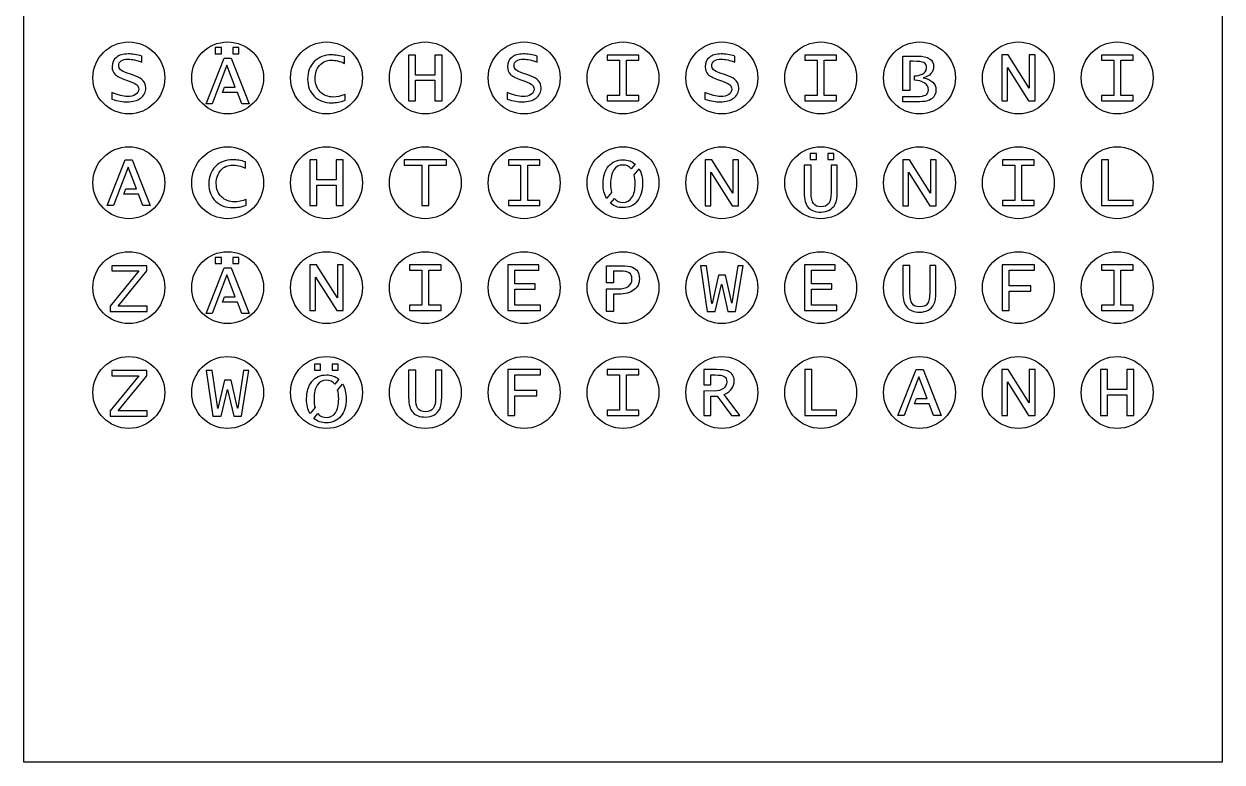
# Model space of a CAD drawing. Header units: millimetres. Extents: x 34 to 4705, y 266 to 817.
# Drawn here: x 1824.3 to 2224.3, y 317.2 to 563.5 of the extents above; entities that cross this region are included whole.
import ezdxf

# ---------------------------------------------------------------- set-up
doc = ezdxf.new("R2010")
doc.units = ezdxf.units.MM
for name, color, linetype, lineweight in [('Bohrlöcher', 4, 'Continuous', 25), ('Buchstaben', 6, 'Continuous', 25), ('MDF_Platte_10mm', 1, 'Continuous', 25)]:
    doc.layers.add(name, color=color, linetype=linetype, lineweight=lineweight)
doc.layers.add('Ebene 1', color=7, linetype='Continuous', true_color=0xffffff)

# ---------------------------------------------------------------- blocks, each defined once
blk = doc.blocks.new('Ä')
at = {"layer": 'Ebene 1'}
for points, knots in [([(-4.17, 8.75), (-4.17, 8.75), (-4.17, 10.81), (-4.17, 10.81), (-4.17, 10.81), (-4.17, 10.81), (-2.11, 10.81), (-2.11, 10.81), (-2.11, 10.81), (-2.11, 10.81), (-2.11, 8.75), (-2.11, 8.75), (-2.11, 8.75), (-2.11, 8.75), (-4.17, 8.75), (-4.17, 8.75)], [0, 0, 0, 0, 0.25, 0.25, 0.25, 0.25, 0.5, 0.5, 0.5, 0.5, 0.75, 0.75, 0.75, 0.75, 1, 1, 1, 1]), ([(1.69, 8.75), (1.69, 8.75), (1.69, 10.81), (1.69, 10.81), (1.69, 10.81), (1.69, 10.81), (3.75, 10.81), (3.75, 10.81), (3.75, 10.81), (3.75, 10.81), (3.75, 8.75), (3.75, 8.75), (3.75, 8.75), (3.75, 8.75), (1.69, 8.75), (1.69, 8.75)], [0, 0, 0, 0, 0.25, 0.25, 0.25, 0.25, 0.5, 0.5, 0.5, 0.5, 0.75, 0.75, 0.75, 0.75, 1, 1, 1, 1]), ([(-1.07, -2.34), (-1.07, -2.34), (-1.74, -4.11), (-1.74, -4.11), (-1.74, -4.11), (-1.74, -4.11), (0.4, -4.11), (0.4, -4.11), (0.4, -4.11), (0.4, -4.11), (3.22, -4.11), (3.22, -4.11), (3.22, -4.11), (3.22, -4.11), (4.66, -7.92), (4.66, -7.92), (4.66, -7.92), (4.66, -7.92), (7.14, -7.92), (7.14, -7.92), (7.14, -7.92), (7.14, -7.92), (1.13, 7.33), (1.13, 7.33), (1.13, 7.33), (1.13, 7.33), (-1.21, 7.33), (-1.21, 7.33), (-1.21, 7.33), (-1.21, 7.33), (-7.23, -7.92), (-7.23, -7.92), (-7.23, -7.92), (-7.23, -7.92), (-5.2, -7.92), (-5.2, -7.92), (-5.2, -7.92), (-5.2, -7.92), (-3.04, -2.34), (-3.04, -2.34), (-3.04, -2.34), (-3.04, -2.34), (-0.27, 4.94), (-0.27, 4.94), (-0.27, 4.94), (-0.27, 4.94), (2.52, -2.34), (2.52, -2.34), (2.52, -2.34), (2.52, -2.34), (0.39, -2.34), (0.39, -2.34), (0.39, -2.34), (0.39, -2.34), (-1.07, -2.34), (-1.07, -2.34)], [0, 0, 0, 0, 0.071429, 0.071429, 0.071429, 0.071429, 0.142857, 0.142857, 0.142857, 0.142857, 0.214286, 0.214286, 0.214286, 0.214286, 0.285714, 0.285714, 0.285714, 0.285714, 0.357143, 0.357143, 0.357143, 0.357143, 0.428571, 0.428571, 0.428571, 0.428571, 0.5, 0.5, 0.5, 0.5, 0.571429, 0.571429, 0.571429, 0.571429, 0.642857, 0.642857, 0.642857, 0.642857, 0.714286, 0.714286, 0.714286, 0.714286, 0.785714, 0.785714, 0.785714, 0.785714, 0.857143, 0.857143, 0.857143, 0.857143, 0.928571, 0.928571, 0.928571, 0.928571, 1, 1, 1, 1])]:
    blk.add_open_spline(points, degree=3, knots=knots, dxfattribs=at)
blk = doc.blocks.new('Z')
at = {"layer": 'Ebene 1'}
blk.add_open_spline([(-6.2, -7.92), (-6.2, -7.92), (-6.2, -6.16), (-6.2, -6.16), (-6.2, -6.16), (-6.2, -6.16), (3.37, 5.57), (3.37, 5.57), (3.37, 5.57), (3.37, 5.57), (-5.61, 5.57), (-5.61, 5.57), (-5.61, 5.57), (-5.61, 5.57), (-5.61, 7.33), (-5.61, 7.33), (-5.61, 7.33), (-5.61, 7.33), (6.02, 7.33), (6.02, 7.33), (6.02, 7.33), (6.02, 7.33), (6.02, 5.57), (6.02, 5.57), (6.02, 5.57), (6.02, 5.57), (-3.54, -6.16), (-3.54, -6.16), (-3.54, -6.16), (-3.54, -6.16), (6.12, -6.16), (6.12, -6.16), (6.12, -6.16), (6.12, -6.16), (6.12, -7.92), (6.12, -7.92), (6.12, -7.92), (6.12, -7.92), (-6.2, -7.92), (-6.2, -7.92)], degree=3, knots=[0, 0, 0, 0, 0.1, 0.1, 0.1, 0.1, 0.2, 0.2, 0.2, 0.2, 0.3, 0.3, 0.3, 0.3, 0.4, 0.4, 0.4, 0.4, 0.5, 0.5, 0.5, 0.5, 0.6, 0.6, 0.6, 0.6, 0.7, 0.7, 0.7, 0.7, 0.8, 0.8, 0.8, 0.8, 0.9, 0.9, 0.9, 0.9, 1, 1, 1, 1], dxfattribs=at)
blk = doc.blocks.new('W')
at = {"layer": 'Ebene 1'}
blk.add_open_spline([(-4.9, -7.92), (-4.9, -7.92), (-7.17, 7.33), (-7.17, 7.33), (-7.17, 7.33), (-7.17, 7.33), (-5.17, 7.33), (-5.17, 7.33), (-5.17, 7.33), (-5.17, 7.33), (-3.32, -5.34), (-3.32, -5.34), (-3.32, -5.34), (-3.32, -5.34), (-3.28, -5.34), (-3.28, -5.34), (-3.28, -5.34), (-3.28, -5.34), (-1.08, 4.11), (-1.08, 4.11), (-1.08, 4.11), (-1.08, 4.11), (1.17, 4.11), (1.17, 4.11), (1.17, 4.11), (1.17, 4.11), (3.34, -5.2), (3.34, -5.2), (3.34, -5.2), (3.34, -5.2), (3.37, -5.2), (3.37, -5.2), (3.37, -5.2), (3.37, -5.2), (5.32, 7.33), (5.32, 7.33), (5.32, 7.33), (5.32, 7.33), (7.11, 7.33), (7.11, 7.33), (7.11, 7.33), (7.11, 7.33), (4.6, -7.92), (4.6, -7.92), (4.6, -7.92), (4.6, -7.92), (2.05, -7.92), (2.05, -7.92), (2.05, -7.92), (2.05, -7.92), (-0.05, 1.03), (-0.05, 1.03), (-0.05, 1.03), (-0.05, 1.03), (-0.07, 1.03), (-0.07, 1.03), (-0.07, 1.03), (-0.07, 1.03), (-2.19, -7.92), (-2.19, -7.92), (-2.19, -7.92), (-2.19, -7.92), (-4.9, -7.92), (-4.9, -7.92)], degree=3, knots=[0, 0, 0, 0, 0.0625, 0.0625, 0.0625, 0.0625, 0.125, 0.125, 0.125, 0.125, 0.1875, 0.1875, 0.1875, 0.1875, 0.25, 0.25, 0.25, 0.25, 0.3125, 0.3125, 0.3125, 0.3125, 0.375, 0.375, 0.375, 0.375, 0.4375, 0.4375, 0.4375, 0.4375, 0.5, 0.5, 0.5, 0.5, 0.5625, 0.5625, 0.5625, 0.5625, 0.625, 0.625, 0.625, 0.625, 0.6875, 0.6875, 0.6875, 0.6875, 0.75, 0.75, 0.75, 0.75, 0.8125, 0.8125, 0.8125, 0.8125, 0.875, 0.875, 0.875, 0.875, 0.9375, 0.9375, 0.9375, 0.9375, 1, 1, 1, 1], dxfattribs=at)
blk = doc.blocks.new('N')
at = {"layer": 'Ebene 1'}
blk.add_open_spline([(-5.61, -7.93), (-5.61, -7.93), (-5.61, 7.37), (-5.61, 7.37), (-5.61, 7.37), (-5.61, 7.37), (-3.4, 7.37), (-3.4, 7.37), (-3.4, 7.37), (-3.4, 7.37), (3.59, -3.73), (3.59, -3.73), (3.59, -3.73), (3.59, -3.73), (3.62, -3.73), (3.62, -3.73), (3.62, -3.73), (3.62, -3.73), (3.62, 7.37), (3.62, 7.37), (3.62, 7.37), (3.62, 7.37), (5.53, 7.37), (5.53, 7.37), (5.53, 7.37), (5.53, 7.37), (5.53, -7.93), (5.53, -7.93), (5.53, -7.93), (5.53, -7.93), (3.37, -7.93), (3.37, -7.93), (3.37, -7.93), (3.37, -7.93), (-3.68, 3.24), (-3.68, 3.24), (-3.68, 3.24), (-3.68, 3.24), (-3.71, 3.24), (-3.71, 3.24), (-3.71, 3.24), (-3.71, 3.24), (-3.71, -7.93), (-3.71, -7.93), (-3.71, -7.93), (-3.71, -7.93), (-5.61, -7.93), (-5.61, -7.93)], degree=3, knots=[0, 0, 0, 0, 0.083333, 0.083333, 0.083333, 0.083333, 0.166667, 0.166667, 0.166667, 0.166667, 0.25, 0.25, 0.25, 0.25, 0.333333, 0.333333, 0.333333, 0.333333, 0.416667, 0.416667, 0.416667, 0.416667, 0.5, 0.5, 0.5, 0.5, 0.583333, 0.583333, 0.583333, 0.583333, 0.666667, 0.666667, 0.666667, 0.666667, 0.75, 0.75, 0.75, 0.75, 0.833333, 0.833333, 0.833333, 0.833333, 0.916667, 0.916667, 0.916667, 0.916667, 1, 1, 1, 1], dxfattribs=at)
blk = doc.blocks.new('Ö')
at = {"layer": 'Ebene 1'}
for points, knots in [([(-4, 7.42), (-4, 7.42), (-4, 9.47), (-4, 9.47), (-4, 9.47), (-4, 9.47), (-1.94, 9.47), (-1.94, 9.47), (-1.94, 9.47), (-1.94, 9.47), (-1.94, 7.42), (-1.94, 7.42), (-1.94, 7.42), (-1.94, 7.42), (-4, 7.42), (-4, 7.42)], [0, 0, 0, 0, 0.25, 0.25, 0.25, 0.25, 0.5, 0.5, 0.5, 0.5, 0.75, 0.75, 0.75, 0.75, 1, 1, 1, 1]), ([(1.86, 7.42), (1.86, 7.42), (1.86, 9.47), (1.86, 9.47), (1.86, 9.47), (1.86, 9.47), (3.91, 9.47), (3.91, 9.47), (3.91, 9.47), (3.91, 9.47), (3.91, 7.42), (3.91, 7.42), (3.91, 7.42), (3.91, 7.42), (1.86, 7.42), (1.86, 7.42)], [0, 0, 0, 0, 0.25, 0.25, 0.25, 0.25, 0.5, 0.5, 0.5, 0.5, 0.75, 0.75, 0.75, 0.75, 1, 1, 1, 1]), ([(-5.48, -7.05), (-5.48, -7.05), (-3.81, -5.06), (-3.81, -5.06), (-3.81, -5.06), (-4.03, -4.22), (-4.14, -3.24), (-4.14, -2.12), (-4.14, -2.12), (-4.14, -0.13), (-3.79, 1.4), (-3.08, 2.48), (-3.08, 2.48), (-2.37, 3.57), (-1.35, 4.11), (-0.04, 4.11), (-0.04, 4.11), (1.15, 4.11), (2.06, 3.7), (2.76, 2.81), (2.76, 2.81), (2.76, 2.81), (4.09, 4.4), (4.09, 4.4), (4.09, 4.4), (2.99, 5.39), (1.63, 5.87), (-0.04, 5.87), (-0.04, 5.87), (-2.05, 5.87), (-3.66, 5.14), (-4.85, 3.7), (-4.85, 3.7), (-6.04, 2.25), (-6.64, 0.31), (-6.64, -2.12), (-6.64, -2.12), (-6.64, -4.09), (-6.25, -5.73), (-5.48, -7.05)], [0, 0, 0, 0, 0.1, 0.1, 0.1, 0.1, 0.2, 0.2, 0.2, 0.2, 0.3, 0.3, 0.3, 0.3, 0.4, 0.4, 0.4, 0.4, 0.5, 0.5, 0.5, 0.5, 0.6, 0.6, 0.6, 0.6, 0.7, 0.7, 0.7, 0.7, 0.8, 0.8, 0.8, 0.8, 0.9, 0.9, 0.9, 0.9, 1, 1, 1, 1]), ([(-2.84, -7.06), (-2.84, -7.06), (-4.2, -8.63), (-4.2, -8.63), (-4.2, -8.63), (-3.09, -9.63), (-1.71, -10.12), (-0.04, -10.12), (-0.04, -10.12), (1.97, -10.12), (3.57, -9.4), (4.77, -7.95), (4.77, -7.95), (5.96, -6.51), (6.56, -4.56), (6.56, -2.12), (6.56, -2.12), (6.56, -0.14), (6.18, 1.47), (5.39, 2.8), (5.39, 2.8), (5.39, 2.8), (3.73, 0.8), (3.73, 0.8), (3.73, 0.8), (3.96, -0.03), (4.07, -1), (4.07, -2.12), (4.07, -2.12), (4.07, -4.12), (3.72, -5.66), (3, -6.74), (3, -6.74), (2.29, -7.82), (1.27, -8.36), (-0.04, -8.36), (-0.04, -8.36), (-1.23, -8.36), (-2.14, -7.95), (-2.84, -7.06)], [0, 0, 0, 0, 0.1, 0.1, 0.1, 0.1, 0.2, 0.2, 0.2, 0.2, 0.3, 0.3, 0.3, 0.3, 0.4, 0.4, 0.4, 0.4, 0.5, 0.5, 0.5, 0.5, 0.6, 0.6, 0.6, 0.6, 0.7, 0.7, 0.7, 0.7, 0.8, 0.8, 0.8, 0.8, 0.9, 0.9, 0.9, 0.9, 1, 1, 1, 1])]:
    blk.add_open_spline(points, degree=3, knots=knots, dxfattribs=at)
blk = doc.blocks.new('Ü')
at = {"layer": 'Ebene 1'}
for points, knots in [([(-3.54, 7.28), (-3.54, 7.28), (-3.54, 9.34), (-3.54, 9.34), (-3.54, 9.34), (-3.54, 9.34), (-1.48, 9.34), (-1.48, 9.34), (-1.48, 9.34), (-1.48, 9.34), (-1.48, 7.28), (-1.48, 7.28), (-1.48, 7.28), (-1.48, 7.28), (-3.54, 7.28), (-3.54, 7.28)], [0, 0, 0, 0, 0.25, 0.25, 0.25, 0.25, 0.5, 0.5, 0.5, 0.5, 0.75, 0.75, 0.75, 0.75, 1, 1, 1, 1]), ([(2.32, 7.28), (2.32, 7.28), (2.32, 9.34), (2.32, 9.34), (2.32, 9.34), (2.32, 9.34), (4.38, 9.34), (4.38, 9.34), (4.38, 9.34), (4.38, 9.34), (4.38, 7.28), (4.38, 7.28), (4.38, 7.28), (4.38, 7.28), (2.32, 7.28), (2.32, 7.28)], [0, 0, 0, 0, 0.25, 0.25, 0.25, 0.25, 0.5, 0.5, 0.5, 0.5, 0.75, 0.75, 0.75, 0.75, 1, 1, 1, 1]), ([(-5.57, 5.38), (-5.57, 5.38), (-3.23, 5.38), (-3.23, 5.38), (-3.23, 5.38), (-3.23, 5.38), (-3.23, -3.88), (-3.23, -3.88), (-3.23, -3.88), (-3.23, -5.49), (-2.97, -6.66), (-2.46, -7.39), (-2.46, -7.39), (-1.95, -8.11), (-1.12, -8.48), (0.02, -8.48), (0.02, -8.48), (1.22, -8.48), (2.09, -8.11), (2.62, -7.39), (2.62, -7.39), (3.15, -6.66), (3.41, -5.47), (3.41, -3.82), (3.41, -3.82), (3.41, -3.82), (3.41, 5.38), (3.41, 5.38), (3.41, 5.38), (3.41, 5.38), (5.46, 5.38), (5.46, 5.38), (5.46, 5.38), (5.46, 5.38), (5.46, -3.47), (5.46, -3.47), (5.46, -3.47), (5.46, -5.38), (5.23, -6.76), (4.78, -7.59), (4.78, -7.59), (3.82, -9.35), (2.24, -10.24), (0.04, -10.24), (0.04, -10.24), (-1.87, -10.24), (-3.28, -9.71), (-4.2, -8.67), (-4.2, -8.67), (-5.11, -7.62), (-5.57, -6.01), (-5.57, -3.84), (-5.57, -3.84), (-5.57, -3.84), (-5.57, 5.38), (-5.57, 5.38)], [0, 0, 0, 0, 0.071429, 0.071429, 0.071429, 0.071429, 0.142857, 0.142857, 0.142857, 0.142857, 0.214286, 0.214286, 0.214286, 0.214286, 0.285714, 0.285714, 0.285714, 0.285714, 0.357143, 0.357143, 0.357143, 0.357143, 0.428571, 0.428571, 0.428571, 0.428571, 0.5, 0.5, 0.5, 0.5, 0.571429, 0.571429, 0.571429, 0.571429, 0.642857, 0.642857, 0.642857, 0.642857, 0.714286, 0.714286, 0.714286, 0.714286, 0.785714, 0.785714, 0.785714, 0.785714, 0.857143, 0.857143, 0.857143, 0.857143, 0.928571, 0.928571, 0.928571, 0.928571, 1, 1, 1, 1])]:
    blk.add_open_spline(points, degree=3, knots=knots, dxfattribs=at)
blk = doc.blocks.new('I')
at = {"layer": 'Ebene 1'}
blk.add_open_spline([(-5.32, -7.91), (-5.32, -7.91), (-5.32, -6.15), (-5.32, -6.15), (-5.32, -6.15), (-5.32, -6.15), (-1.22, -6.15), (-1.22, -6.15), (-1.22, -6.15), (-1.22, -6.15), (-1.22, 5.58), (-1.22, 5.58), (-1.22, 5.58), (-1.22, 5.58), (-5.32, 5.58), (-5.32, 5.58), (-5.32, 5.58), (-5.32, 5.58), (-5.32, 7.34), (-5.32, 7.34), (-5.32, 7.34), (-5.32, 7.34), (5.24, 7.34), (5.24, 7.34), (5.24, 7.34), (5.24, 7.34), (5.24, 5.58), (5.24, 5.58), (5.24, 5.58), (5.24, 5.58), (1.14, 5.58), (1.14, 5.58), (1.14, 5.58), (1.14, 5.58), (1.14, -6.15), (1.14, -6.15), (1.14, -6.15), (1.14, -6.15), (5.24, -6.15), (5.24, -6.15), (5.24, -6.15), (5.24, -6.15), (5.24, -7.91), (5.24, -7.91), (5.24, -7.91), (5.24, -7.91), (-5.32, -7.91), (-5.32, -7.91)], degree=3, knots=[0, 0, 0, 0, 0.083333, 0.083333, 0.083333, 0.083333, 0.166667, 0.166667, 0.166667, 0.166667, 0.25, 0.25, 0.25, 0.25, 0.333333, 0.333333, 0.333333, 0.333333, 0.416667, 0.416667, 0.416667, 0.416667, 0.5, 0.5, 0.5, 0.5, 0.583333, 0.583333, 0.583333, 0.583333, 0.666667, 0.666667, 0.666667, 0.666667, 0.75, 0.75, 0.75, 0.75, 0.833333, 0.833333, 0.833333, 0.833333, 0.916667, 0.916667, 0.916667, 0.916667, 1, 1, 1, 1], dxfattribs=at)
blk = doc.blocks.new('E')
at = {"layer": 'Ebene 1'}
blk.add_open_spline([(-5.47, -7.91), (-5.47, -7.91), (-5.47, 7.34), (-5.47, 7.34), (-5.47, 7.34), (-5.47, 7.34), (4.84, 7.34), (4.84, 7.34), (4.84, 7.34), (4.84, 7.34), (4.84, 5.58), (4.84, 5.58), (4.84, 5.58), (4.84, 5.58), (-3.13, 5.58), (-3.13, 5.58), (-3.13, 5.58), (-3.13, 5.58), (-3.13, 0.96), (-3.13, 0.96), (-3.13, 0.96), (-3.13, 0.96), (3.63, 0.96), (3.63, 0.96), (3.63, 0.96), (3.63, 0.96), (3.63, -0.8), (3.63, -0.8), (3.63, -0.8), (3.63, -0.8), (-3.13, -0.8), (-3.13, -0.8), (-3.13, -0.8), (-3.13, -0.8), (-3.13, -6.15), (-3.13, -6.15), (-3.13, -6.15), (-3.13, -6.15), (5.39, -6.15), (5.39, -6.15), (5.39, -6.15), (5.39, -6.15), (5.39, -7.91), (5.39, -7.91), (5.39, -7.91), (5.39, -7.91), (-5.47, -7.91), (-5.47, -7.91)], degree=3, knots=[0, 0, 0, 0, 0.083333, 0.083333, 0.083333, 0.083333, 0.166667, 0.166667, 0.166667, 0.166667, 0.25, 0.25, 0.25, 0.25, 0.333333, 0.333333, 0.333333, 0.333333, 0.416667, 0.416667, 0.416667, 0.416667, 0.5, 0.5, 0.5, 0.5, 0.583333, 0.583333, 0.583333, 0.583333, 0.666667, 0.666667, 0.666667, 0.666667, 0.75, 0.75, 0.75, 0.75, 0.833333, 0.833333, 0.833333, 0.833333, 0.916667, 0.916667, 0.916667, 0.916667, 1, 1, 1, 1], dxfattribs=at)
blk = doc.blocks.new('R')
at = {"layer": 'Ebene 1'}
blk.add_open_spline([(-3.75, 5.56), (-3.75, 5.56), (-3.75, 2.21), (-3.75, 2.21), (-3.75, 2.21), (-3.75, 2.21), (-6.09, 2.21), (-6.09, 2.21), (-6.09, 2.21), (-6.09, 2.21), (-6.1, 7.32), (-6.1, 7.32), (-6.1, 7.32), (-6.1, 7.32), (-1.83, 7.32), (-1.83, 7.32), (-1.83, 7.32), (-0.05, 7.32), (1.18, 7.18), (1.87, 6.88), (1.87, 6.88), (3.34, 6.27), (4.08, 5.19), (4.08, 3.65), (4.08, 3.65), (4.08, 2.59), (3.82, 1.7), (3.31, 0.99), (3.31, 0.99), (2.8, 0.28), (1.95, -0.38), (0.75, -0.99), (0.75, -0.99), (0.75, -0.99), (6.01, -7.93), (6.01, -7.93), (6.01, -7.93), (6.01, -7.93), (3.17, -7.93), (3.17, -7.93), (3.17, -7.93), (3.17, -7.93), (-1.64, -1.58), (-1.64, -1.58), (-1.64, -1.58), (-1.64, -1.58), (-3.75, -1.58), (-3.75, -1.58), (-3.75, -1.58), (-3.75, -1.58), (-3.75, -7.93), (-3.75, -7.93), (-3.75, -7.93), (-3.75, -7.93), (-6.1, -7.93), (-6.1, -7.93), (-6.1, -7.93), (-6.1, -7.93), (-6.1, 0.21), (-6.1, 0.21), (-6.1, 0.21), (-6.1, 0.21), (-2.52, 0.19), (-2.52, 0.19), (-2.52, 0.19), (-1.26, 0.18), (-0.26, 0.47), (0.48, 1.02), (0.48, 1.02), (1.21, 1.58), (1.58, 2.32), (1.58, 3.27), (1.58, 3.27), (1.58, 4.14), (1.31, 4.75), (0.75, 5.07), (0.75, 5.07), (0.2, 5.4), (-0.83, 5.56), (-2.31, 5.56), (-2.31, 5.56), (-2.31, 5.56), (-3.75, 5.56), (-3.75, 5.56)], degree=3, knots=[0, 0, 0, 0, 0.047619, 0.047619, 0.047619, 0.047619, 0.095238, 0.095238, 0.095238, 0.095238, 0.142857, 0.142857, 0.142857, 0.142857, 0.190476, 0.190476, 0.190476, 0.190476, 0.238095, 0.238095, 0.238095, 0.238095, 0.285714, 0.285714, 0.285714, 0.285714, 0.333333, 0.333333, 0.333333, 0.333333, 0.380952, 0.380952, 0.380952, 0.380952, 0.428571, 0.428571, 0.428571, 0.428571, 0.47619, 0.47619, 0.47619, 0.47619, 0.52381, 0.52381, 0.52381, 0.52381, 0.571429, 0.571429, 0.571429, 0.571429, 0.619048, 0.619048, 0.619048, 0.619048, 0.666667, 0.666667, 0.666667, 0.666667, 0.714286, 0.714286, 0.714286, 0.714286, 0.761905, 0.761905, 0.761905, 0.761905, 0.809524, 0.809524, 0.809524, 0.809524, 0.857143, 0.857143, 0.857143, 0.857143, 0.904762, 0.904762, 0.904762, 0.904762, 0.952381, 0.952381, 0.952381, 0.952381, 1, 1, 1, 1], dxfattribs=at)
blk = doc.blocks.new('F')
at = {"layer": 'Ebene 1'}
blk.add_open_spline([(-5.47, -7.91), (-5.47, -7.91), (-5.47, 7.34), (-5.47, 7.34), (-5.47, 7.34), (-5.47, 7.34), (5.39, 7.34), (5.39, 7.34), (5.39, 7.34), (5.39, 7.34), (5.39, 5.58), (5.39, 5.58), (5.39, 5.58), (5.39, 5.58), (-3.13, 5.58), (-3.13, 5.58), (-3.13, 5.58), (-3.13, 5.58), (-3.13, 0.33), (-3.13, 0.33), (-3.13, 0.33), (-3.13, 0.33), (4.14, 0.33), (4.14, 0.33), (4.14, 0.33), (4.14, 0.33), (4.14, -1.43), (4.14, -1.43), (4.14, -1.43), (4.14, -1.43), (-3.13, -1.43), (-3.13, -1.43), (-3.13, -1.43), (-3.13, -1.43), (-3.13, -7.91), (-3.13, -7.91), (-3.13, -7.91), (-3.13, -7.91), (-5.47, -7.91), (-5.47, -7.91)], degree=3, knots=[0, 0, 0, 0, 0.1, 0.1, 0.1, 0.1, 0.2, 0.2, 0.2, 0.2, 0.3, 0.3, 0.3, 0.3, 0.4, 0.4, 0.4, 0.4, 0.5, 0.5, 0.5, 0.5, 0.6, 0.6, 0.6, 0.6, 0.7, 0.7, 0.7, 0.7, 0.8, 0.8, 0.8, 0.8, 0.9, 0.9, 0.9, 0.9, 1, 1, 1, 1], dxfattribs=at)
blk = doc.blocks.new('S')
at = {"layer": 'Ebene 1'}
blk.add_open_spline([(4.35, 6.98), (4.35, 6.98), (4.35, 4.95), (4.35, 4.95), (4.35, 4.95), (2.63, 5.62), (1.1, 5.95), (-0.24, 5.95), (-0.24, 5.95), (-2.35, 5.95), (-3.41, 5.24), (-3.41, 3.81), (-3.41, 3.81), (-3.41, 3.23), (-3.21, 2.77), (-2.82, 2.42), (-2.82, 2.42), (-2.42, 2.06), (-1.69, 1.7), (-0.62, 1.33), (-0.62, 1.33), (-0.62, 1.33), (0.88, 0.81), (0.88, 0.81), (0.88, 0.81), (0.88, 0.81), (2.3, 0.31), (2.3, 0.31), (2.3, 0.31), (4.52, -0.46), (5.62, -1.77), (5.62, -3.63), (5.62, -3.63), (5.62, -5.04), (5.06, -6.17), (3.93, -7.01), (3.93, -7.01), (2.8, -7.86), (1.29, -8.28), (-0.6, -8.28), (-0.6, -8.28), (-1.92, -8.28), (-3.62, -8), (-5.7, -7.43), (-5.7, -7.43), (-5.7, -7.43), (-5.7, -5.11), (-5.7, -5.11), (-5.7, -5.11), (-3.63, -6.05), (-1.9, -6.52), (-0.54, -6.52), (-0.54, -6.52), (0.62, -6.52), (1.55, -6.29), (2.24, -5.84), (2.24, -5.84), (2.93, -5.38), (3.27, -4.77), (3.27, -4), (3.27, -4), (3.27, -3.41), (3.07, -2.95), (2.66, -2.61), (2.66, -2.61), (2.25, -2.27), (1.41, -1.86), (0.13, -1.39), (0.13, -1.39), (0.13, -1.39), (-1.44, -0.83), (-1.44, -0.83), (-1.44, -0.83), (-3, -0.25), (-4.08, 0.35), (-4.69, 0.96), (-4.69, 0.96), (-5.29, 1.57), (-5.6, 2.38), (-5.6, 3.39), (-5.6, 3.39), (-5.6, 4.77), (-5.13, 5.83), (-4.2, 6.58), (-4.2, 6.58), (-3.27, 7.33), (-1.96, 7.71), (-0.27, 7.71), (-0.27, 7.71), (1.1, 7.71), (2.64, 7.47), (4.35, 6.98)], degree=3, knots=[0, 0, 0, 0, 0.043478, 0.043478, 0.043478, 0.043478, 0.086957, 0.086957, 0.086957, 0.086957, 0.130435, 0.130435, 0.130435, 0.130435, 0.173913, 0.173913, 0.173913, 0.173913, 0.217391, 0.217391, 0.217391, 0.217391, 0.26087, 0.26087, 0.26087, 0.26087, 0.304348, 0.304348, 0.304348, 0.304348, 0.347826, 0.347826, 0.347826, 0.347826, 0.391304, 0.391304, 0.391304, 0.391304, 0.434783, 0.434783, 0.434783, 0.434783, 0.478261, 0.478261, 0.478261, 0.478261, 0.521739, 0.521739, 0.521739, 0.521739, 0.565217, 0.565217, 0.565217, 0.565217, 0.608696, 0.608696, 0.608696, 0.608696, 0.652174, 0.652174, 0.652174, 0.652174, 0.695652, 0.695652, 0.695652, 0.695652, 0.73913, 0.73913, 0.73913, 0.73913, 0.782609, 0.782609, 0.782609, 0.782609, 0.826087, 0.826087, 0.826087, 0.826087, 0.869565, 0.869565, 0.869565, 0.869565, 0.913043, 0.913043, 0.913043, 0.913043, 0.956522, 0.956522, 0.956522, 0.956522, 1, 1, 1, 1], dxfattribs=at)
blk = doc.blocks.new('C')
at = {"layer": 'Ebene 1'}
blk.add_open_spline([(6.22, -7.46), (4.65, -8.03), (3.17, -8.31), (1.78, -8.31), (1.78, -8.31), (-0.64, -8.31), (-2.59, -7.58), (-4.08, -6.13), (-4.08, -6.13), (-5.56, -4.67), (-6.3, -2.76), (-6.3, -0.39), (-6.3, -0.39), (-6.3, 2.01), (-5.56, 3.96), (-4.09, 5.44), (-4.09, 5.44), (-2.61, 6.93), (-0.69, 7.68), (1.69, 7.68), (1.69, 7.68), (3.04, 7.68), (4.48, 7.45), (6.01, 6.99), (6.01, 6.99), (6.01, 6.99), (6.01, 4.84), (6.01, 4.84), (6.01, 4.84), (4.44, 5.56), (2.98, 5.92), (1.62, 5.92), (1.62, 5.92), (0.04, 5.92), (-1.26, 5.34), (-2.28, 4.18), (-2.28, 4.18), (-3.3, 3.03), (-3.8, 1.55), (-3.8, -0.23), (-3.8, -0.23), (-3.8, -2.04), (-3.23, -3.52), (-2.08, -4.67), (-2.08, -4.67), (-0.93, -5.82), (0.55, -6.39), (2.36, -6.39), (2.36, -6.39), (3.45, -6.39), (4.74, -6.11), (6.22, -5.54), (6.22, -5.54), (6.22, -5.54), (6.22, -7.46), (6.22, -7.46)], degree=3, knots=[0, 0, 0, 0, 0.071429, 0.071429, 0.071429, 0.071429, 0.142857, 0.142857, 0.142857, 0.142857, 0.214286, 0.214286, 0.214286, 0.214286, 0.285714, 0.285714, 0.285714, 0.285714, 0.357143, 0.357143, 0.357143, 0.357143, 0.428571, 0.428571, 0.428571, 0.428571, 0.5, 0.5, 0.5, 0.5, 0.571429, 0.571429, 0.571429, 0.571429, 0.642857, 0.642857, 0.642857, 0.642857, 0.714286, 0.714286, 0.714286, 0.714286, 0.785714, 0.785714, 0.785714, 0.785714, 0.857143, 0.857143, 0.857143, 0.857143, 0.928571, 0.928571, 0.928571, 0.928571, 1, 1, 1, 1], dxfattribs=at)
blk = doc.blocks.new('H')
at = {"layer": 'Ebene 1'}
blk.add_open_spline([(-5.61, -7.92), (-5.61, -7.92), (-5.61, 7.33), (-5.61, 7.33), (-5.61, 7.33), (-5.61, 7.33), (-3.27, 7.33), (-3.27, 7.33), (-3.27, 7.33), (-3.27, 7.33), (-3.27, 0.67), (-3.27, 0.67), (-3.27, 0.67), (-3.27, 0.67), (3.18, 0.67), (3.18, 0.67), (3.18, 0.67), (3.18, 0.67), (3.18, 7.33), (3.18, 7.33), (3.18, 7.33), (3.18, 7.33), (5.53, 7.33), (5.53, 7.33), (5.53, 7.33), (5.53, 7.33), (5.53, -7.92), (5.53, -7.92), (5.53, -7.92), (5.53, -7.92), (3.18, -7.92), (3.18, -7.92), (3.18, -7.92), (3.18, -7.92), (3.18, -1.1), (3.18, -1.1), (3.18, -1.1), (3.18, -1.1), (-3.27, -1.1), (-3.27, -1.1), (-3.27, -1.1), (-3.27, -1.1), (-3.27, -7.92), (-3.27, -7.92), (-3.27, -7.92), (-3.27, -7.92), (-5.61, -7.92), (-5.61, -7.92)], degree=3, knots=[0, 0, 0, 0, 0.083333, 0.083333, 0.083333, 0.083333, 0.166667, 0.166667, 0.166667, 0.166667, 0.25, 0.25, 0.25, 0.25, 0.333333, 0.333333, 0.333333, 0.333333, 0.416667, 0.416667, 0.416667, 0.416667, 0.5, 0.5, 0.5, 0.5, 0.583333, 0.583333, 0.583333, 0.583333, 0.666667, 0.666667, 0.666667, 0.666667, 0.75, 0.75, 0.75, 0.75, 0.833333, 0.833333, 0.833333, 0.833333, 0.916667, 0.916667, 0.916667, 0.916667, 1, 1, 1, 1], dxfattribs=at)
blk = doc.blocks.new('B')
at = {"layer": 'Ebene 1'}
blk.add_open_spline([(-5.54, -4.19), (-5.54, -4.19), (-3.2, -4.19), (-3.2, -4.19), (-3.2, -4.19), (-3.2, -4.19), (-3.2, 5.54), (-3.2, 5.54), (-3.2, 5.54), (-3.2, 5.54), (-2.11, 5.54), (-2.11, 5.54), (-2.11, 5.54), (-0.36, 5.54), (0.82, 5.39), (1.43, 5.09), (1.43, 5.09), (2.04, 4.79), (2.35, 4.21), (2.35, 3.34), (2.35, 3.34), (2.33, 1.23), (-0.32, 0.7), (-1.56, 0.7), (-1.56, 0.7), (-1.56, 0.7), (-1.7, 0.7), (-1.7, 0.7), (-1.7, 0.7), (-1.7, 0.7), (-1.7, -0.76), (-1.7, -0.76), (-1.7, -0.76), (-1.7, -0.76), (-1.52, -0.76), (-1.52, -0.76), (-1.52, -0.76), (-0.6, -0.76), (0.78, -1.16), (1.54, -1.62), (1.54, -1.62), (2.49, -2.2), (2.97, -2.98), (2.97, -3.97), (2.97, -3.97), (2.97, -4.81), (2.68, -5.4), (2.1, -5.71), (2.1, -5.71), (1.52, -6.03), (0.45, -6.19), (-1.09, -6.19), (-1.09, -6.19), (-1.09, -6.19), (-5.54, -6.19), (-5.54, -6.19), (-5.54, -6.19), (-5.54, -6.19), (-5.55, -7.95), (-5.55, -7.95), (-5.55, -7.95), (-5.55, -7.95), (-0.95, -7.95), (-0.95, -7.95), (-0.95, -7.95), (0.58, -7.95), (1.69, -7.88), (2.38, -7.73), (2.38, -7.73), (3.07, -7.58), (3.68, -7.28), (4.22, -6.83), (4.22, -6.83), (5.05, -6.15), (5.47, -5.21), (5.47, -4), (5.47, -4), (5.47, -1.9), (4.06, -0.55), (1.23, 0.03), (1.23, 0.03), (2.33, 0.31), (3.19, 0.77), (3.8, 1.42), (3.8, 1.42), (4.41, 2.08), (4.72, 2.85), (4.72, 3.76), (4.72, 3.76), (4.72, 6.12), (2.94, 7.3), (-0.63, 7.3), (-0.63, 7.3), (-0.63, 7.3), (-5.55, 7.3), (-5.55, 7.3), (-5.55, 7.3), (-5.55, 7.3), (-5.54, 2.7), (-5.54, 2.7), (-5.54, 2.7), (-5.54, 2.7), (-5.54, -4.19), (-5.54, -4.19)], degree=3, knots=[0, 0, 0, 0, 0.038462, 0.038462, 0.038462, 0.038462, 0.076923, 0.076923, 0.076923, 0.076923, 0.115385, 0.115385, 0.115385, 0.115385, 0.153846, 0.153846, 0.153846, 0.153846, 0.192308, 0.192308, 0.192308, 0.192308, 0.230769, 0.230769, 0.230769, 0.230769, 0.269231, 0.269231, 0.269231, 0.269231, 0.307692, 0.307692, 0.307692, 0.307692, 0.346154, 0.346154, 0.346154, 0.346154, 0.384615, 0.384615, 0.384615, 0.384615, 0.423077, 0.423077, 0.423077, 0.423077, 0.461538, 0.461538, 0.461538, 0.461538, 0.5, 0.5, 0.5, 0.5, 0.538462, 0.538462, 0.538462, 0.538462, 0.576923, 0.576923, 0.576923, 0.576923, 0.615385, 0.615385, 0.615385, 0.615385, 0.653846, 0.653846, 0.653846, 0.653846, 0.692308, 0.692308, 0.692308, 0.692308, 0.730769, 0.730769, 0.730769, 0.730769, 0.769231, 0.769231, 0.769231, 0.769231, 0.807692, 0.807692, 0.807692, 0.807692, 0.846154, 0.846154, 0.846154, 0.846154, 0.884615, 0.884615, 0.884615, 0.884615, 0.923077, 0.923077, 0.923077, 0.923077, 0.961538, 0.961538, 0.961538, 0.961538, 1, 1, 1, 1], dxfattribs=at)
blk = doc.blocks.new('A')
at = {"layer": 'Ebene 1'}
blk.add_open_spline([(-1.07, -2.34), (-1.07, -2.34), (-1.74, -4.11), (-1.74, -4.11), (-1.74, -4.11), (-1.74, -4.11), (0.4, -4.11), (0.4, -4.11), (0.4, -4.11), (0.4, -4.11), (3.22, -4.11), (3.22, -4.11), (3.22, -4.11), (3.22, -4.11), (4.66, -7.92), (4.66, -7.92), (4.66, -7.92), (4.66, -7.92), (7.14, -7.92), (7.14, -7.92), (7.14, -7.92), (7.14, -7.92), (1.13, 7.33), (1.13, 7.33), (1.13, 7.33), (1.13, 7.33), (-1.21, 7.33), (-1.21, 7.33), (-1.21, 7.33), (-1.21, 7.33), (-7.23, -7.92), (-7.23, -7.92), (-7.23, -7.92), (-7.23, -7.92), (-5.2, -7.92), (-5.2, -7.92), (-5.2, -7.92), (-5.2, -7.92), (-3.04, -2.34), (-3.04, -2.34), (-3.04, -2.34), (-3.04, -2.34), (-0.27, 4.94), (-0.27, 4.94), (-0.27, 4.94), (-0.27, 4.94), (2.52, -2.34), (2.52, -2.34), (2.52, -2.34), (2.52, -2.34), (0.39, -2.34), (0.39, -2.34), (0.39, -2.34), (0.39, -2.34), (-1.07, -2.34), (-1.07, -2.34)], degree=3, knots=[0, 0, 0, 0, 0.071429, 0.071429, 0.071429, 0.071429, 0.142857, 0.142857, 0.142857, 0.142857, 0.214286, 0.214286, 0.214286, 0.214286, 0.285714, 0.285714, 0.285714, 0.285714, 0.357143, 0.357143, 0.357143, 0.357143, 0.428571, 0.428571, 0.428571, 0.428571, 0.5, 0.5, 0.5, 0.5, 0.571429, 0.571429, 0.571429, 0.571429, 0.642857, 0.642857, 0.642857, 0.642857, 0.714286, 0.714286, 0.714286, 0.714286, 0.785714, 0.785714, 0.785714, 0.785714, 0.857143, 0.857143, 0.857143, 0.857143, 0.928571, 0.928571, 0.928571, 0.928571, 1, 1, 1, 1], dxfattribs=at)
blk = doc.blocks.new('T')
at = {"layer": 'Ebene 1'}
blk.add_open_spline([(-1.22, -7.91), (-1.22, -7.91), (-1.22, 5.58), (-1.22, 5.58), (-1.22, 5.58), (-1.22, 5.58), (-7.07, 5.58), (-7.07, 5.58), (-7.07, 5.58), (-7.07, 5.58), (-7.07, 7.34), (-7.07, 7.34), (-7.07, 7.34), (-7.07, 7.34), (7, 7.34), (7, 7.34), (7, 7.34), (7, 7.34), (7, 5.58), (7, 5.58), (7, 5.58), (7, 5.58), (1.14, 5.58), (1.14, 5.58), (1.14, 5.58), (1.14, 5.58), (1.14, -7.91), (1.14, -7.91), (1.14, -7.91), (1.14, -7.91), (-1.22, -7.91), (-1.22, -7.91)], degree=3, knots=[0, 0, 0, 0, 0.125, 0.125, 0.125, 0.125, 0.25, 0.25, 0.25, 0.25, 0.375, 0.375, 0.375, 0.375, 0.5, 0.5, 0.5, 0.5, 0.625, 0.625, 0.625, 0.625, 0.75, 0.75, 0.75, 0.75, 0.875, 0.875, 0.875, 0.875, 1, 1, 1, 1], dxfattribs=at)
blk = doc.blocks.new('O')
at = {"layer": 'Ebene 1'}
for points in [[(-5.48, -5.23), (-5.48, -5.23), (-3.81, -3.24), (-3.81, -3.24), (-3.81, -3.24), (-4.03, -2.41), (-4.14, -1.43), (-4.14, -0.31), (-4.14, -0.31), (-4.14, 1.68), (-3.79, 3.22), (-3.08, 4.3), (-3.08, 4.3), (-2.37, 5.38), (-1.35, 5.92), (-0.04, 5.92), (-0.04, 5.92), (1.15, 5.92), (2.06, 5.52), (2.76, 4.63), (2.76, 4.63), (2.76, 4.63), (4.09, 6.21), (4.09, 6.21), (4.09, 6.21), (2.99, 7.2), (1.63, 7.68), (-0.04, 7.68), (-0.04, 7.68), (-2.05, 7.68), (-3.66, 6.96), (-4.85, 5.51), (-4.85, 5.51), (-6.04, 4.07), (-6.64, 2.13), (-6.64, -0.31), (-6.64, -0.31), (-6.64, -2.27), (-6.25, -3.92), (-5.48, -5.23)], [(-2.84, -5.25), (-2.84, -5.25), (-4.2, -6.82), (-4.2, -6.82), (-4.2, -6.82), (-3.09, -7.81), (-1.71, -8.31), (-0.04, -8.31), (-0.04, -8.31), (1.97, -8.31), (3.57, -7.59), (4.77, -6.14), (4.77, -6.14), (5.96, -4.69), (6.56, -2.75), (6.56, -0.31), (6.56, -0.31), (6.56, 1.67), (6.18, 3.29), (5.39, 4.61), (5.39, 4.61), (5.39, 4.61), (3.73, 2.62), (3.73, 2.62), (3.73, 2.62), (3.96, 1.79), (4.07, 0.81), (4.07, -0.31), (4.07, -0.31), (4.07, -2.3), (3.72, -3.85), (3, -4.92), (3, -4.92), (2.29, -6.01), (1.27, -6.55), (-0.04, -6.55), (-0.04, -6.55), (-1.23, -6.55), (-2.14, -6.13), (-2.84, -5.25)]]:
    blk.add_open_spline(points, degree=3, knots=[0, 0, 0, 0, 0.1, 0.1, 0.1, 0.1, 0.2, 0.2, 0.2, 0.2, 0.3, 0.3, 0.3, 0.3, 0.4, 0.4, 0.4, 0.4, 0.5, 0.5, 0.5, 0.5, 0.6, 0.6, 0.6, 0.6, 0.7, 0.7, 0.7, 0.7, 0.8, 0.8, 0.8, 0.8, 0.9, 0.9, 0.9, 0.9, 1, 1, 1, 1], dxfattribs=at)
blk = doc.blocks.new('L')
at = {"layer": 'Ebene 1'}
blk.add_open_spline([(-5.32, -7.91), (-5.32, -7.91), (-5.32, 7.34), (-5.32, 7.34), (-5.32, 7.34), (-5.32, 7.34), (-2.98, 7.34), (-2.98, 7.34), (-2.98, 7.34), (-2.98, 7.34), (-2.98, -6.15), (-2.98, -6.15), (-2.98, -6.15), (-2.98, -6.15), (5.24, -6.15), (5.24, -6.15), (5.24, -6.15), (5.24, -6.15), (5.24, -7.91), (5.24, -7.91), (5.24, -7.91), (5.24, -7.91), (-5.32, -7.91), (-5.32, -7.91)], degree=3, knots=[0, 0, 0, 0, 0.166667, 0.166667, 0.166667, 0.166667, 0.333333, 0.333333, 0.333333, 0.333333, 0.5, 0.5, 0.5, 0.5, 0.666667, 0.666667, 0.666667, 0.666667, 0.833333, 0.833333, 0.833333, 0.833333, 1, 1, 1, 1], dxfattribs=at)
blk = doc.blocks.new('P')
at = {"layer": 'Ebene 1'}
blk.add_open_spline([(-3.22, 1.6), (-3.22, 1.6), (-3.22, 5.54), (-3.22, 5.54), (-3.22, 5.54), (-3.22, 5.54), (-0.89, 5.54), (-0.89, 5.54), (-0.89, 5.54), (0.51, 5.54), (1.5, 5.34), (2.1, 4.94), (2.1, 4.94), (2.7, 4.53), (3, 3.86), (3, 2.93), (3, 2.93), (3, 0.71), (1.41, -0.4), (-1.76, -0.4), (-1.76, -0.4), (-1.76, -0.4), (-5.56, -0.4), (-5.56, -0.4), (-5.56, -0.4), (-5.56, -0.4), (-5.56, -7.95), (-5.56, -7.95), (-5.56, -7.95), (-5.56, -7.95), (-3.22, -7.95), (-3.22, -7.95), (-3.22, -7.95), (-3.22, -7.95), (-3.22, -2.16), (-3.22, -2.16), (-3.22, -2.16), (-3.22, -2.16), (-1.51, -2.16), (-1.51, -2.16), (-1.51, -2.16), (0.67, -2.16), (2.38, -1.71), (3.62, -0.79), (3.62, -0.79), (4.86, 0.12), (5.48, 1.37), (5.48, 2.98), (5.48, 2.98), (5.48, 4.88), (4.71, 6.16), (3.17, 6.83), (3.17, 6.83), (2.42, 7.14), (1.16, 7.3), (-0.61, 7.3), (-0.61, 7.3), (-0.61, 7.3), (-5.56, 7.3), (-5.56, 7.3), (-5.56, 7.3), (-5.56, 7.3), (-5.56, 1.6), (-5.56, 1.6), (-5.56, 1.6), (-5.56, 1.6), (-3.22, 1.6), (-3.22, 1.6)], degree=3, knots=[0, 0, 0, 0, 0.058824, 0.058824, 0.058824, 0.058824, 0.117647, 0.117647, 0.117647, 0.117647, 0.176471, 0.176471, 0.176471, 0.176471, 0.235294, 0.235294, 0.235294, 0.235294, 0.294118, 0.294118, 0.294118, 0.294118, 0.352941, 0.352941, 0.352941, 0.352941, 0.411765, 0.411765, 0.411765, 0.411765, 0.470588, 0.470588, 0.470588, 0.470588, 0.529412, 0.529412, 0.529412, 0.529412, 0.588235, 0.588235, 0.588235, 0.588235, 0.647059, 0.647059, 0.647059, 0.647059, 0.705882, 0.705882, 0.705882, 0.705882, 0.764706, 0.764706, 0.764706, 0.764706, 0.823529, 0.823529, 0.823529, 0.823529, 0.882353, 0.882353, 0.882353, 0.882353, 0.941176, 0.941176, 0.941176, 0.941176, 1, 1, 1, 1], dxfattribs=at)
blk = doc.blocks.new('U')
at = {"layer": 'Ebene 1'}
blk.add_open_spline([(-5.56, 7.44), (-5.56, 7.44), (-3.21, 7.44), (-3.21, 7.44), (-3.21, 7.44), (-3.21, 7.44), (-3.21, -1.82), (-3.21, -1.82), (-3.21, -1.82), (-3.21, -3.44), (-2.96, -4.61), (-2.45, -5.34), (-2.45, -5.34), (-1.94, -6.06), (-1.11, -6.42), (0.03, -6.42), (0.03, -6.42), (1.24, -6.42), (2.1, -6.06), (2.64, -5.34), (2.64, -5.34), (3.17, -4.61), (3.43, -3.42), (3.43, -1.77), (3.43, -1.77), (3.43, -1.77), (3.43, 7.44), (3.43, 7.44), (3.43, 7.44), (3.43, 7.44), (5.48, 7.44), (5.48, 7.44), (5.48, 7.44), (5.48, 7.44), (5.48, -1.42), (5.48, -1.42), (5.48, -1.42), (5.48, -3.33), (5.25, -4.7), (4.8, -5.53), (4.8, -5.53), (3.84, -7.3), (2.26, -8.18), (0.05, -8.18), (0.05, -8.18), (-1.86, -8.18), (-3.27, -7.66), (-4.18, -6.61), (-4.18, -6.61), (-5.1, -5.57), (-5.56, -3.96), (-5.56, -1.79), (-5.56, -1.79), (-5.56, -1.79), (-5.56, 7.44), (-5.56, 7.44)], degree=3, knots=[0, 0, 0, 0, 0.071429, 0.071429, 0.071429, 0.071429, 0.142857, 0.142857, 0.142857, 0.142857, 0.214286, 0.214286, 0.214286, 0.214286, 0.285714, 0.285714, 0.285714, 0.285714, 0.357143, 0.357143, 0.357143, 0.357143, 0.428571, 0.428571, 0.428571, 0.428571, 0.5, 0.5, 0.5, 0.5, 0.571429, 0.571429, 0.571429, 0.571429, 0.642857, 0.642857, 0.642857, 0.642857, 0.714286, 0.714286, 0.714286, 0.714286, 0.785714, 0.785714, 0.785714, 0.785714, 0.857143, 0.857143, 0.857143, 0.857143, 0.928571, 0.928571, 0.928571, 0.928571, 1, 1, 1, 1], dxfattribs=at)

msp = doc.modelspace()

# ---------------------------------------------------------------- linework, layer by layer
at = {"layer": 'Bohrlöcher'}
for centre in [(1859.291, 545.535), (1892.291, 545.535), (1925.291, 545.535), (1958.291, 545.535), (1991.291, 545.535), (2024.291, 545.535), (2057.291, 545.535), (2090.291, 545.535), (2123.291, 545.535), (2156.291, 545.535), (2189.291, 545.535), (1859.291, 510.535), (1892.291, 510.535), (1925.291, 510.535), (1958.291, 510.535), (1991.291, 510.535), (2024.291, 510.535), (2057.291, 510.535), (2090.291, 510.535), (2123.291, 510.535), (2156.291, 510.535), (2189.291, 510.535), (1859.291, 475.535), (1892.291, 475.535), (1925.291, 475.535), (1958.291, 475.535), (1991.291, 475.535), (2024.291, 475.535), (2057.291, 475.535), (2090.291, 475.535), (2123.291, 475.535), (2156.291, 475.535), (2189.291, 475.535), (1859.291, 440.535), (1892.291, 440.535), (1925.291, 440.535), (1958.291, 440.535), (1991.291, 440.535), (2024.291, 440.535), (2057.291, 440.535), (2090.291, 440.535), (2123.291, 440.535), (2156.291, 440.535), (2189.291, 440.535)]:
    msp.add_circle(centre, 12, dxfattribs=at)
at = {"layer": 'MDF_Platte_10mm'}
msp.add_lwpolyline([(1824.291, 817.2), (2224.291, 817.2), (2224.291, 317.2), (1824.291, 317.2)], close=True, dxfattribs=at)

# ---------------------------------------------------------------- block references
at = {"layer": 'Buchstaben'}
for name, p in [('S', (1859.331, 545.819)), ('C', (1925.291, 545.535)), ('H', (1958.331, 545.829)), ('S', (1991.331, 545.819)), ('I', (2024.331, 545.819)), ('S', (2057.331, 545.819)), ('I', (2090.331, 545.819)), ('B', (2123.291, 545.535)), ('N', (2156.331, 545.819)), ('I', (2189.331, 545.819)), ('Ü', (2090.347, 510.984)), ('A', (1859.331, 510.829)), ('C', (1892.291, 510.535)), ('H', (1925.331, 510.829)), ('T', (1958.328, 510.819)), ('I', (1991.331, 510.819)), ('O', (2024.291, 510.535)), ('N', (2057.331, 510.819)), ('N', (2123.331, 510.819)), ('I', (2156.331, 510.819)), ('L', (2189.331, 510.819)), ('Z', (1859.291, 475.535)), ('N', (1925.331, 475.819)), ('I', (1958.331, 475.819)), ('E', (1991.331, 475.819)), ('W', (2057.291, 475.535)), ('E', (2090.331, 475.819)), ('U', (2123.291, 475.535)), ('F', (2156.331, 475.819)), ('I', (2189.331, 475.819)), ('Ö', (1925.291, 440.535)), ('F', (1991.331, 440.819)), ('I', (2024.331, 440.819)), ('R', (2057.331, 440.839)), ('L', (2090.331, 440.819)), ('A', (2123.331, 440.829)), ('N', (2156.331, 440.819)), ('H', (2189.331, 440.829)), ('Z', (1859.291, 440.535)), ('W', (1892.291, 440.535)), ('U', (1958.291, 440.535))]:
    msp.add_blockref(name, p, dxfattribs=at)
at = {"layer": 'Buchstaben', "color": 2, "linetype": 'Continuous', "true_color": 0xf1eb1f}
for p in [(1892.318, 544.823), (1892.318, 474.823)]:
    msp.add_blockref('Ä', p, dxfattribs=at)
at = {"layer": 'Buchstaben', "linetype": 'Continuous'}
msp.add_blockref('P', (2024.291, 475.535), dxfattribs=at)

doc.saveas('drawing.dxf')
